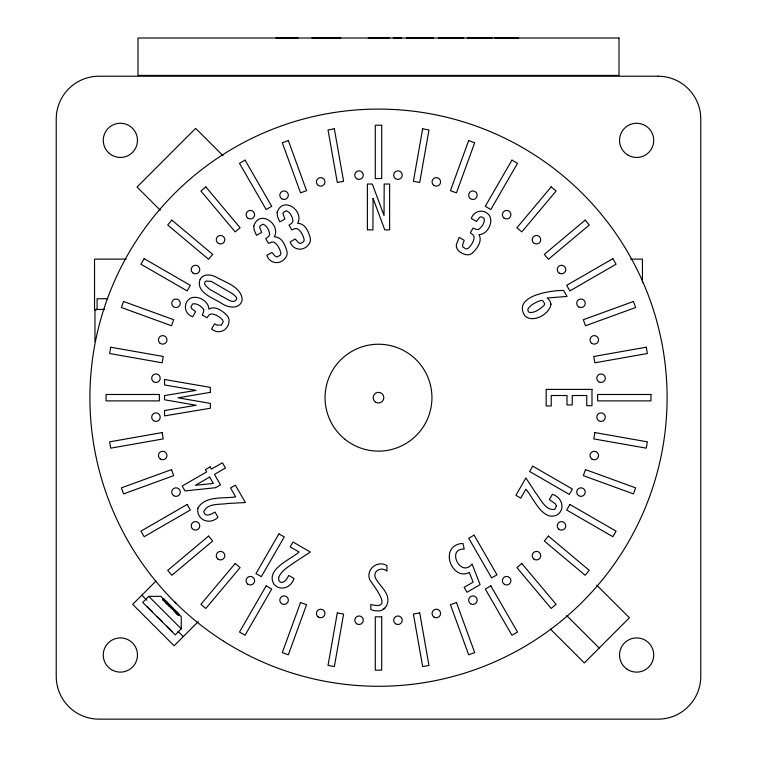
<?xml version="1.0" encoding="UTF-8"?>
<svg xmlns="http://www.w3.org/2000/svg" width="757" height="757" viewBox="0 0 757 757"><rect width="100%" height="100%" fill="white"/><g stroke="black" fill="none" stroke-linecap="round" stroke-linejoin="round"><path stroke-width="1.14" d="M155.97 581.064L132.674 604.37L174.091 645.787L198.22 621.648M148.76 596.346L142.713 602.392L175.217 634.896L181.264 628.849L181.264 616.756L160.853 596.346L148.76 596.346L181.264 628.849M162.386 599.241L163.181 598.522M162.556 599.412L163.304 598.645M162.632 599.487L163.351 598.702M162.755 599.61L163.512 598.853M162.897 599.752L163.597 598.938M163.048 599.904L163.862 599.203M163.162 600.017L163.966 599.307M163.332 600.187L164.089 599.43L163.408 600.263M164.297 599.648L163.54 600.396L164.411 599.752M163.739 600.594L164.496 599.837M163.843 600.698L164.562 599.904M164.165 601.02L164.903 600.244M164.373 601.228L165.13 600.471M164.506 601.361L165.3 600.651M164.648 601.512L165.395 600.736M164.723 601.578L165.471 600.812M165.026 601.881L165.811 601.153M165.234 602.089L165.925 601.276M165.272 602.127L166.01 601.351M165.565 602.421L166.294 601.635L165.622 602.477M165.698 602.553L166.455 601.796M165.878 602.733L166.635 601.976M165.953 602.809L166.701 602.052M166.076 602.932L166.833 602.175M166.218 603.074L166.975 602.317M166.313 603.168L167.032 602.373M166.37 603.225L167.202 602.544M166.54 603.395L167.335 602.676L166.635 603.49M166.748 603.603L167.496 602.837M166.89 603.745L167.609 602.951M166.985 603.84L167.78 603.121M167.06 603.916L167.817 603.159M167.146 604.001L167.903 603.253M167.439 604.294L168.196 603.547L163.133 598.484M167.978 604.834L168.735 604.086M168.13 604.985L168.858 604.2M168.291 605.146L169.048 604.389M168.565 605.42L169.322 604.663M168.669 605.534L169.426 604.777M168.915 605.77L169.663 605.004M169.029 605.884L169.776 605.117M169.322 606.177L170.041 605.382M169.407 606.262L170.164 605.505M169.502 606.357L170.259 605.6M170.514 605.855L169.805 606.66L170.58 605.931M170.789 606.13L170.032 606.887L170.827 606.168M170.334 607.19L171.091 606.442M170.505 607.36L171.262 606.603M170.647 607.502L171.404 606.745M170.845 607.701L171.602 606.944M170.987 607.843L171.744 607.086M171.347 608.202L172.047 607.388M171.924 608.779L172.681 608.022M172.218 609.073L172.975 608.316M172.492 609.347L173.249 608.59M173.239 610.095L173.996 609.338L168.688 604.039M173.457 610.312L174.252 609.593M173.608 610.464L174.365 609.707M173.817 610.672L174.574 609.915M173.892 610.748L174.649 610M174.138 610.994L174.895 610.237M174.299 611.154L175.047 610.397M174.413 611.268L175.17 610.511M174.507 611.363L175.321 610.672M174.64 611.495L175.387 610.729M175.113 611.968L175.851 611.192M175.208 612.063L176.012 611.363M175.321 612.176L176.078 611.419M175.454 612.309L176.201 611.542M175.539 612.394L176.296 611.637M175.633 612.489L176.39 611.732M175.747 612.602L176.504 611.855M175.936 612.792L176.693 612.044M176.059 612.915L176.807 612.158M176.126 612.981L176.854 612.195M176.23 613.085L176.977 612.328M176.286 613.142L177.034 612.385M176.665 613.52L177.375 612.716M176.76 613.615L177.517 612.858M176.939 613.795L177.621 612.962M176.987 613.842L177.791 613.132M177.062 613.918L177.914 613.255M177.176 614.031L178.018 613.359M177.327 614.182L178.141 613.482M177.46 614.315L178.236 613.577M177.545 614.4L178.283 613.624M177.63 614.485L178.482 613.823M178.065 614.921L178.718 614.069M178.113 614.968L178.87 614.211M178.283 615.138L179.04 614.391L178.321 615.186M178.453 615.309L179.258 614.608M275.964 37.85L298.05 37.85M311.979 37.85L340.773 37.85M368.205 37.85L389.221 37.85M393.28 37.85L401.503 37.85M406.377 37.85L433.43 37.85M438.341 37.85L463.757 37.85M467.343 37.85L492.296 37.85M494.576 37.85L518.677 37.85M126.154 259.112L94.53 259.112L94.53 309.774L96.896 309.774M630.647 259.112L642.438 259.112L642.438 282.673M107.731 298.741L97.104 298.741L97.104 309.433M104.589 309.433L94.966 309.433L94.966 341.502M223.031 155.743L195.666 128.368L137.036 187.036L160.285 210.238M596.771 585.199L629.408 617.75L584.338 662.933L550.339 629.02M566.652 615.545L599.213 648.02M174.214 609.555L179.409 614.75M141.852 595.182L146.839 600.169M177.99 631.319L183.27 636.599M147.142 606.518L152.431 611.817M156.964 616.349L162.263 621.639M166.795 626.171L172.085 631.461M176.258 603.443A21.376 21.376 0 0 1 174.687 601.843M383.373 609.347A10.343 10.343 0 0 0 387.12 604.379C391.114 593.233 379.125 586.107 375.122 577.298C373.04 570.22 382.19 566.548 386.95 571.138L386.95 565.64C377.781 559.858 365.858 569.094 369.615 579.37C373.532 586.344 394.652 610.729 370.835 604.493L370.835 609.489L374.128 610.7L379.598 610.918A9.51 9.51 0 0 0 384.944 607.975M373.069 198.4L372.927 229.863L367.382 229.863L367.382 184.027L372.312 184.027L384.036 215.48L384.187 184.027L389.618 184.027L389.618 229.863L384.764 229.863L373.069 198.4M550.992 304.096C549.837 314.108 532.909 323.646 524.809 315.726C512.158 295.75 551.493 290.205 563.596 290.461L567.05 296.432L547.169 298.003L549.819 300.624L550.992 304.096M203.709 309.556L203.642 311.856L202.251 314.997L207.021 317.751L208.941 315.158L211.004 313.937C215.471 313.947 219.748 316.842 222.681 320.05L223.201 321.848L221.356 325.084L217.306 325.141L214.534 323.873L211.619 328.917C218.357 334.982 228.075 330.554 228.926 321.962A7.693 7.693 0 0 0 227.488 315.972C222.993 311.212 215.508 305.279 208.828 309.102C208.96 300.87 196.565 294.293 189.638 298.712C182.834 303.699 184.453 314.098 192.666 316.776L195.618 311.666L191.493 308.373L190.963 306.812L192.666 303.86C196.915 303.018 201.343 306.235 203.709 309.556M456.376 244.681C455.544 250.245 461.467 253.68 466.113 254.721A7.693 7.693 0 0 0 472.103 253.283C476.863 248.788 482.786 241.303 478.963 234.623C487.205 234.755 493.782 222.359 489.363 215.433C484.376 208.629 473.977 210.247 471.299 218.461L476.408 221.413L479.701 217.287L481.263 216.757L484.215 218.451C485.057 222.709 481.84 227.138 478.519 229.503L476.219 229.437L473.078 228.046L470.324 232.815L472.917 234.736L474.137 236.799C474.128 241.265 471.233 245.542 468.025 248.476L466.227 248.996L462.991 247.151L462.527 245.372L464.202 240.329L459.149 237.414L456.376 244.681M253.803 225.851L254.172 230.005L256.528 235.361L261.638 232.408L259.717 227.497L260.039 225.879L262.982 224.176C267.089 225.567 269.312 230.573 269.7 234.632L268.498 236.591L265.716 238.616L268.47 243.385L271.432 242.098L273.835 242.07C277.696 244.312 279.948 248.968 280.885 253.207L280.431 255.024L277.223 256.897L275.453 256.415L271.914 252.441L266.871 255.355C269.672 263.975 280.308 264.997 285.342 257.976A7.693 7.693 0 0 0 287.092 252.072C285.578 245.713 282.058 236.827 274.365 236.799C281.102 224.034 259.519 208.998 253.803 225.851M277.1 212.395L277.478 216.549L279.835 221.905L284.944 218.953L283.014 214.042L283.345 212.424L286.288 210.72C290.385 212.111 292.618 217.117 293.006 221.176L291.805 223.135L289.023 225.16L291.776 229.929L294.738 228.642L297.141 228.614C301.002 230.857 303.254 235.512 304.191 239.751L303.737 241.568L300.52 243.442L298.76 242.959L295.221 238.985L290.177 241.899C292.978 250.52 303.614 251.542 308.638 244.52A7.693 7.693 0 0 0 310.389 238.616C308.884 232.257 305.364 223.372 297.671 223.343C304.409 210.578 282.825 195.543 277.1 212.395M449.497 554.143C447.614 564.59 457.994 578.641 469.236 572.396L473.153 582.133L464.136 587.337L466.984 592.258L480.127 584.669L472.056 563.993C460.71 578.414 445.996 548.352 464.192 549.09L463.029 543.535C456.67 543.233 450.254 547.566 449.497 554.143M556.433 505.913L554.758 509.385C545.343 510.956 540.621 498.806 535.615 492.816L525.916 477.96L515.896 495.315L520.759 498.115L525.878 489.24C533.202 497.217 542.712 522.614 557.672 514.637C565.81 508.278 561.543 496.971 552.364 494.312L549.345 499.544L555.364 503.897L556.433 505.913M278.633 577.506L278.945 580.884C282.9 585.606 287.073 578.689 288.777 575.462L294.009 578.49C291.35 587.659 280.052 591.927 273.684 583.789C265.716 568.838 291.104 559.319 299.081 552.004L290.205 546.876L293.016 542.012L310.361 552.033L295.504 561.732C289.335 566.264 281.632 570.04 278.633 577.506M197.899 508.098C196.063 519.917 209.661 525.509 218.016 517.258L214.997 512.025C211.903 513.965 204.835 517.873 203.765 511.798C207.115 502.847 220.003 504.843 227.687 503.5L245.4 502.525L235.389 485.171L230.525 487.981L235.654 496.857C223.495 498.891 205.213 495.371 197.899 508.098M110.74 347.217L109.623 353.528L162.14 362.792L163.257 356.481L110.74 347.217M337.291 612.933L328.027 665.45L334.348 666.557L343.602 614.041L337.291 612.933M422.652 128.813L413.398 181.33L419.709 182.446L428.973 129.93L422.652 128.813M594.86 432.578L593.743 438.899L646.26 448.153L647.377 441.842L594.86 432.578M544.576 303.576L544.302 305.099C540.47 308.761 535.038 313.001 529.446 312.537L528.235 311.364L527.752 309.481C530.26 304.607 536.249 302.09 541.208 300.359L542.873 300.784L544.576 303.576M236.686 298.665C234.225 305.686 225.387 297.501 221.489 296.11C215.84 292.211 208.412 290.082 204.589 284.093L204.91 282.049L205.989 281.027L211.345 281.424L233.364 294.236L236.345 297.246L236.686 298.665M123.571 301.485L121.375 307.512L171.489 325.756L173.684 319.728L123.571 301.485M300.538 602.506L282.304 652.619L288.332 654.805L306.566 604.701L300.538 602.506M468.668 140.565L450.434 190.679L456.462 192.865L474.696 142.761L468.668 140.565M585.511 469.624L583.316 475.642L633.429 493.886L635.625 487.858L585.511 469.624M200.179 279.238C195.079 292.457 213.881 298.211 222.198 303.708C228.463 308.108 240.442 309.471 242.221 299.649C241.256 286.629 225.17 282.427 215.518 276.75C210.607 274.375 203.188 273.589 200.179 279.238M144.152 258.676L140.944 264.231L187.121 290.896L190.329 285.342L144.152 258.676M278.898 533.865L255.98 573.56L261.345 576.654L284.253 536.959L278.898 533.865M266.161 585.852L239.496 632.038L245.05 635.246L271.716 589.06L266.161 585.852M511.95 160.124L485.284 206.311L490.839 209.519L517.504 163.332L511.95 160.124M532.729 466.151L529.635 471.507L569.33 494.425L572.424 489.069L532.729 466.151M569.879 504.474L566.671 510.029L612.848 536.694L616.056 531.14L569.879 504.474M171.848 220.098L167.723 225.009L208.572 259.291L212.698 254.38L171.848 220.098M235.19 563.492L200.908 604.341L205.828 608.458L240.101 567.608L235.19 563.492M551.172 186.913L516.899 227.762L521.81 231.888L556.092 191.029L551.172 186.913M548.428 536.079L544.302 541L585.152 575.273L589.277 570.362L548.428 536.079M169.899 605.24L169.142 605.997L169.899 605.25M175.662 611.003L174.943 611.798L175.709 611.05M177.242 612.593L176.495 613.35L177.27 612.612M205.828 186.913L200.908 191.029L235.19 231.888L240.101 227.762L205.828 186.913M208.572 536.079L167.723 570.362L171.848 575.273L212.698 541L208.572 536.079M585.152 220.098L544.302 254.38L548.428 259.291L589.277 225.009L585.152 220.098M521.81 563.492L516.899 567.608L551.172 608.458L556.092 604.341L521.81 563.492M245.05 160.124L239.496 163.332L266.161 209.519L271.716 206.311L245.05 160.124M210.124 466.899L205.365 469.652L206.661 471.895L182.2 486.013L185.039 490.933L215.537 487.707L220.486 484.84L214.449 474.374L225.472 468.006L222.454 462.773L211.392 469.075L210.124 466.899M209.642 477.061L195.42 485.275L213.332 483.449L209.642 477.061M187.121 504.474L140.944 531.14L144.152 536.694L190.329 510.029L187.121 504.474M612.848 258.676L566.671 285.342L569.879 290.896L616.056 264.231L612.848 258.676M474.09 535.152L468.734 538.246L491.653 577.932L497.008 574.837L474.09 535.152M490.839 585.852L485.284 589.06L511.95 635.246L517.504 632.038L490.839 585.852M288.332 140.565L282.304 142.761L300.538 192.865L306.566 190.679L288.332 140.565M171.489 469.624L121.375 487.858L123.571 493.886L173.684 475.642L171.489 469.624M633.429 301.485L583.316 319.728L585.511 325.756L635.625 307.512L633.429 301.485M456.462 602.506L450.434 604.701L468.668 654.805L474.696 652.619L456.462 602.506M334.348 128.813L328.027 129.93L337.291 182.446L343.602 181.33L334.348 128.813M162.14 432.578L109.623 441.842L110.74 448.153L163.257 438.899L162.14 432.578M646.26 347.217L593.743 356.481L594.86 362.792L647.377 353.528L646.26 347.217M419.709 612.933L413.398 614.041L422.652 666.557L428.973 665.45L419.709 612.933M210.361 392.325L178.018 397.832L210.361 403.377L210.361 408.231L164.534 415.886L164.534 410.531L196.224 405.269L164.534 399.772L164.534 395.561L196.082 390.375L164.534 384.963L164.534 379.484L210.361 387.395L210.361 392.325M618.999 38.011L138.001 38.011L138.001 75.426L618.999 75.426L618.999 38.011M658.013 76.22L98.987 76.22A42.752 42.752 0 0 0 56.236 118.981L56.236 676.398A42.752 42.752 0 0 0 98.987 719.15L658.013 719.15A42.752 42.752 0 0 0 700.764 676.398L700.764 118.981A42.752 42.752 0 0 0 658.013 76.22M381.708 125.227L375.292 125.227L375.292 178.557L381.708 178.557L381.708 125.227M591.983 389.391L546.157 389.391L546.157 405.979L551.228 405.979L551.228 395.514L567.021 395.514L567.021 404.938L572.235 404.938L572.235 395.514L586.77 395.514L586.77 405.695L591.983 405.695L591.983 389.391M159.367 394.482L106.046 394.482L106.046 400.888L159.367 400.888L159.367 394.482M650.954 394.482L597.633 394.482L597.633 400.888L650.954 400.888L650.954 394.482M381.708 616.813L375.292 616.813L375.292 670.144L381.708 670.144L381.708 616.813M628.083 155.166A17.099 17.099 0 0 0 653.736 140.357A17.099 17.099 0 0 0 628.083 125.548A17.099 17.099 0 0 0 628.083 155.166M627.108 669.226A17.099 17.099 0 0 0 653.698 656.158A17.099 17.099 0 0 0 629.095 639.665A17.099 17.099 0 0 0 627.108 669.226M111.572 669.68A17.099 17.099 0 0 0 137.471 655.297A17.099 17.099 0 0 0 112.064 640.062A17.099 17.099 0 0 0 111.572 669.68M108.506 152.677A17.099 17.099 0 0 0 136.97 144.464A17.099 17.099 0 0 0 115.622 123.921A17.099 17.099 0 0 0 108.506 152.677M598.598 420.655A4.277 4.277 0 0 0 605.316 417.533A4.277 4.277 0 0 0 599.251 413.284A4.277 4.277 0 0 0 598.598 420.655M598.664 381.755A4.277 4.277 0 0 0 605.316 378.509A4.277 4.277 0 0 0 599.184 374.374A4.277 4.277 0 0 0 598.664 381.755M344.946 439.278A53.444 53.444 0 0 0 431.301 405.951A53.444 53.444 0 0 0 359.253 347.823A53.444 53.444 0 0 0 344.946 439.278M281.822 198.836A4.277 4.277 0 0 0 288.36 195.363A4.277 4.277 0 0 0 282.077 191.436A4.277 4.277 0 0 0 281.822 198.836M395.523 178.633A4.277 4.277 0 0 0 402.232 175.501A4.277 4.277 0 0 0 396.166 171.252A4.277 4.277 0 0 0 395.523 178.633M217.836 558.978A4.277 4.277 0 0 0 224.753 556.329A4.277 4.277 0 0 0 219 551.664A4.277 4.277 0 0 0 217.836 558.978M356.642 178.68A4.277 4.277 0 0 0 363.294 175.425A4.277 4.277 0 0 0 357.153 171.29A4.277 4.277 0 0 0 356.642 178.68M533.78 558.978A4.277 4.277 0 0 0 540.697 556.329A4.277 4.277 0 0 0 534.944 551.664A4.277 4.277 0 0 0 533.78 558.978M504.436 584.357A4.277 4.277 0 0 0 510.918 580.761A4.277 4.277 0 0 0 504.569 576.948A4.277 4.277 0 0 0 504.436 584.357M591.775 458.969A4.277 4.277 0 0 0 598.541 455.951A4.277 4.277 0 0 0 592.551 451.598A4.277 4.277 0 0 0 591.775 458.969M578.405 495.513A4.277 4.277 0 0 0 585.218 492.618A4.277 4.277 0 0 0 579.304 488.17A4.277 4.277 0 0 0 578.405 495.513M558.874 529.2A4.277 4.277 0 0 0 565.734 526.418A4.277 4.277 0 0 0 559.906 521.866A4.277 4.277 0 0 0 558.874 529.2M504.011 218.054A4.277 4.277 0 0 0 510.871 215.281A4.277 4.277 0 0 0 505.042 210.72A4.277 4.277 0 0 0 504.011 218.054M470.343 198.627A4.277 4.277 0 0 0 477.156 195.732A4.277 4.277 0 0 0 471.242 191.275A4.277 4.277 0 0 0 470.343 198.627M534.338 243.413A4.277 4.277 0 0 0 540.744 239.714A4.277 4.277 0 0 0 534.338 236.014A4.277 4.277 0 0 0 534.338 243.413M559.3 273.211A4.277 4.277 0 0 0 565.782 269.624A4.277 4.277 0 0 0 559.432 265.811A4.277 4.277 0 0 0 559.3 273.211M247.728 584.054A4.277 4.277 0 0 0 254.598 581.281A4.277 4.277 0 0 0 248.76 576.72A4.277 4.277 0 0 0 247.728 584.054M470.646 603.783A4.277 4.277 0 0 0 477.184 600.31A4.277 4.277 0 0 0 470.911 596.384A4.277 4.277 0 0 0 470.646 603.783M153.491 381.717A4.277 4.277 0 0 0 160.2 378.585A4.277 4.277 0 0 0 154.135 374.337A4.277 4.277 0 0 0 153.491 381.717M153.557 420.703A4.277 4.277 0 0 0 160.21 417.457A4.277 4.277 0 0 0 154.068 413.313A4.277 4.277 0 0 0 153.557 420.703M433.808 185.351A4.277 4.277 0 0 0 440.574 182.342A4.277 4.277 0 0 0 434.584 177.99A4.277 4.277 0 0 0 433.808 185.351M160.38 459.092A4.277 4.277 0 0 0 166.975 455.733A4.277 4.277 0 0 0 160.768 451.702A4.277 4.277 0 0 0 160.38 459.092M173.76 495.731A4.277 4.277 0 0 0 180.298 492.249A4.277 4.277 0 0 0 174.015 488.322A4.277 4.277 0 0 0 173.76 495.731M193.3 529.493A4.277 4.277 0 0 0 199.772 525.897A4.277 4.277 0 0 0 193.423 522.084A4.277 4.277 0 0 0 193.3 529.493M318.347 185.484A4.277 4.277 0 0 0 324.952 182.115A4.277 4.277 0 0 0 318.735 178.084A4.277 4.277 0 0 0 318.347 185.484M578.708 306.897A4.277 4.277 0 0 0 585.246 303.425A4.277 4.277 0 0 0 578.963 299.498A4.277 4.277 0 0 0 578.708 306.897M356.575 623.74A4.277 4.277 0 0 0 363.284 620.617A4.277 4.277 0 0 0 357.219 616.368A4.277 4.277 0 0 0 356.575 623.74M318.167 616.936A4.277 4.277 0 0 0 324.933 613.927A4.277 4.277 0 0 0 318.943 609.574A4.277 4.277 0 0 0 318.167 616.936M281.509 603.575A4.277 4.277 0 0 0 288.332 600.679A4.277 4.277 0 0 0 282.418 596.223A4.277 4.277 0 0 0 281.509 603.575M248.154 218.347A4.277 4.277 0 0 0 254.636 214.761A4.277 4.277 0 0 0 248.287 210.948A4.277 4.277 0 0 0 248.154 218.347M591.965 343.451A4.277 4.277 0 0 0 598.56 340.092A4.277 4.277 0 0 0 592.353 336.051A4.277 4.277 0 0 0 591.965 343.451M433.998 617.069A4.277 4.277 0 0 0 440.593 613.7A4.277 4.277 0 0 0 434.376 609.669A4.277 4.277 0 0 0 433.998 617.069M395.58 623.787A4.277 4.277 0 0 0 402.232 620.541A4.277 4.277 0 0 0 396.1 616.397A4.277 4.277 0 0 0 395.58 623.787M375.832 402.317A5.346 5.346 0 0 0 383.846 397.69A5.346 5.346 0 0 0 375.832 393.053A5.346 5.346 0 0 0 375.832 402.317M223.646 641.217A288.597 288.597 0 0 0 666.832 410.029A288.597 288.597 0 0 0 245.022 141.814A288.597 288.597 0 0 0 223.646 641.217M160.191 343.328A4.277 4.277 0 0 0 166.956 340.309A4.277 4.277 0 0 0 160.967 335.957A4.277 4.277 0 0 0 160.191 343.328M173.457 306.689A4.277 4.277 0 0 0 180.27 303.794A4.277 4.277 0 0 0 174.356 299.337A4.277 4.277 0 0 0 173.457 306.689M192.865 272.917A4.277 4.277 0 0 0 199.734 270.145A4.277 4.277 0 0 0 193.896 265.584A4.277 4.277 0 0 0 192.865 272.917M218.395 243.413A4.277 4.277 0 0 0 224.801 239.714A4.277 4.277 0 0 0 218.395 236.014A4.277 4.277 0 0 0 218.395 243.413"/></g></svg>
